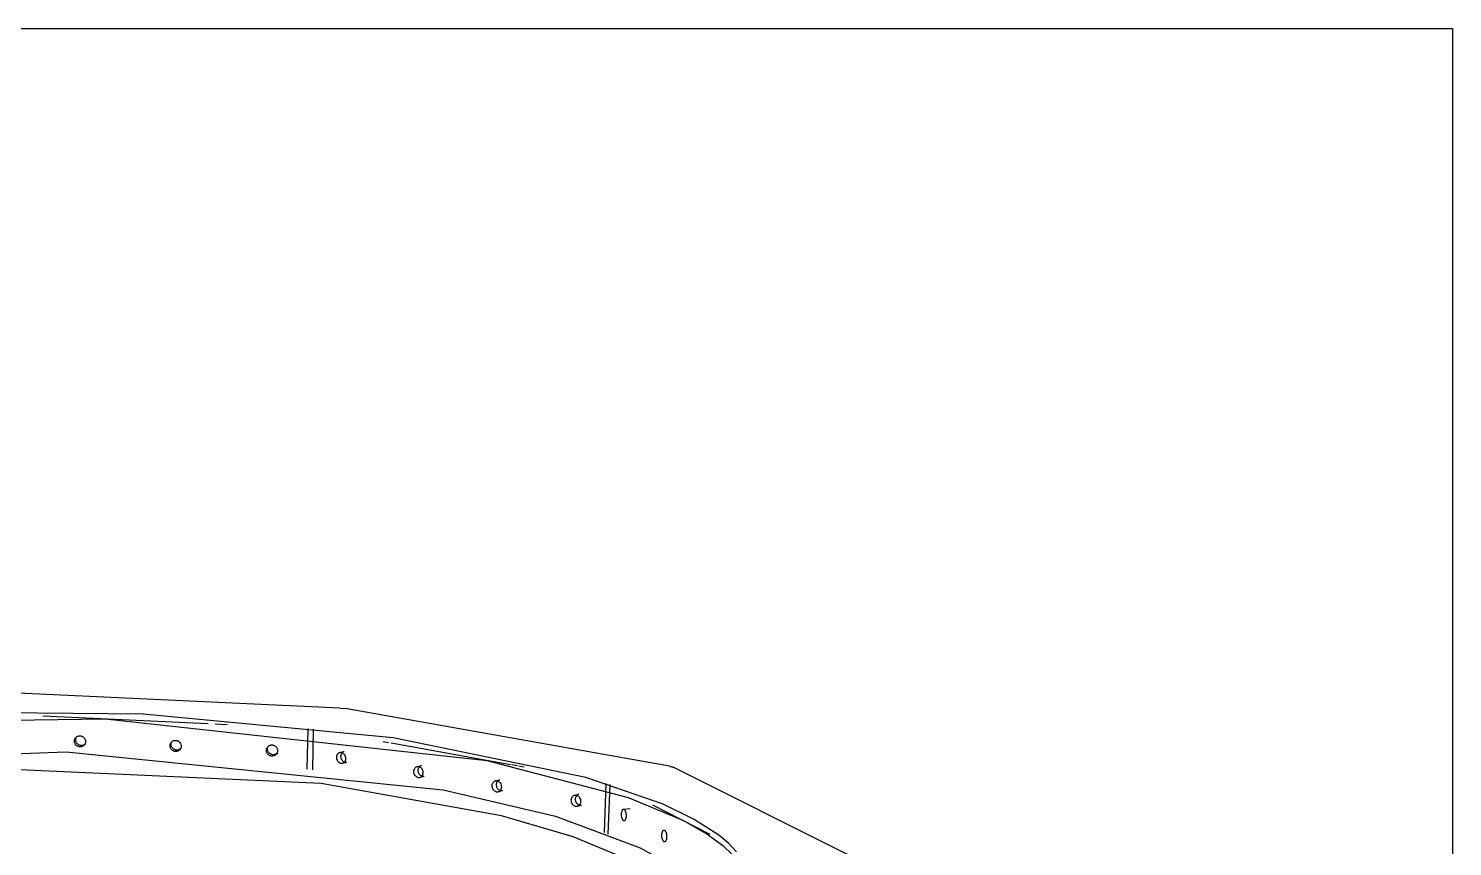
# Model space of a CAD drawing. Header units: millimetres. Extents: x 10366 to 13995, y 24552 to 29685.
# Drawn here: x 13034 to 13995, y 29133 to 29685 of the extents above; entities that cross this region are included whole.
import ezdxf

# ---------------------------------------------------------------- set-up
doc = ezdxf.new("R2010")
doc.units = ezdxf.units.MM
doc.header["$LTSCALE"] = 3
doc.layers.add('Default', color=7, linetype='Continuous')

msp = doc.modelspace()

# ---------------------------------------------------------------- linework, layer by layer
msp.add_lwpolyline([(10366.2, 24552.48), (10366.2, 29684.64), (13995, 29684.64), (13995, 24552.48)], close=True)
at = {"layer": 'Default'}
for points in [[(13244.41, 29226.18, 0), (12979.01, 29238.56, 0)], [(13520.23, 29102.95, 0), (13520.22, 29105.28, 0), (13519.99, 29107.61, 0), (13519.54, 29109.94, 0), (13518, 29114.58, 0), (13515.61, 29119.2, 0), (13512.37, 29123.79, 0), (13508.31, 29128.34, 0), (13503.45, 29132.83, 0), (13491.42, 29141.6, 0), (13476.51, 29150.03, 0), (13439.23, 29165.63, 0), (13343.78, 29190.7, 0), (13086.12, 29218.75, 0), (12846.3, 29215.41, 0), (12654.96, 29189.94, 0)], [(13512.11, 29129.18, 0), (13506.78, 29134.82, 0), (13500.21, 29140.38, 0), (13483.57, 29151.13, 0), (13462.67, 29161.29, 0), (13410.51, 29179.44, 0), (13280.41, 29206.08, 0), (13111.85, 29222.06, 0), (12921.95, 29223.79, 0)], [(13155.76, 29215.51, 0), (13044.18, 29220.78, 0)], [(13244.41, 29226.18, 0), (13248.01, 29225.81, 0)], [(13466.83, 29186.96, 0), (13248.01, 29225.81, 0)], [(13168.58, 29214.91, 0), (13160.32, 29215.3, 0)], [(13222.55, 29185.02, 0), (13223.21, 29212.33, 0)], [(13226.19, 29184.59, 0), (13226.85, 29211.94, 0)], [(13072.88, 29202.12, 0), (13072.62, 29201.86, 0), (13072.34, 29201.63, 0), (13072.04, 29201.43, 0), (13071.71, 29201.26, 0), (13071.37, 29201.13, 0), (13071.02, 29201.03, 0), (13070.65, 29200.96, 0), (13070.29, 29200.93, 0), (13069.93, 29200.94, 0), (13069.59, 29200.98, 0), (13069.27, 29201.04, 0), (13068.65, 29201.26, 0), (13068.06, 29201.58, 0), (13067.54, 29202, 0), (13067.09, 29202.51, 0), (13066.9, 29202.8, 0), (13066.73, 29203.1, 0), (13066.59, 29203.41, 0), (13066.48, 29203.74, 0), (13066.4, 29204.08, 0), (13066.35, 29204.42, 0), (13066.34, 29204.77, 0), (13066.35, 29205.12, 0), (13066.4, 29205.46, 0), (13066.48, 29205.8, 0), (13066.59, 29206.13, 0), (13066.73, 29206.45, 0), (13066.91, 29206.75, 0)], [(13072.85, 29202.09, 0), (13072.01, 29201.17, 0)], [(13137.42, 29199.12, 0), (13137.15, 29198.84, 0), (13136.87, 29198.59, 0), (13136.55, 29198.38, 0), (13136.2, 29198.19, 0), (13135.84, 29198.04, 0), (13135.47, 29197.93, 0), (13135.08, 29197.87, 0), (13134.7, 29197.84, 0), (13134.33, 29197.85, 0), (13133.97, 29197.9, 0), (13133.63, 29197.97, 0), (13133.3, 29198.08, 0), (13132.98, 29198.22, 0), (13132.67, 29198.38, 0), (13132.38, 29198.57, 0), (13132.1, 29198.8, 0), (13131.84, 29199.04, 0), (13131.6, 29199.31, 0), (13131.39, 29199.61, 0), (13131.21, 29199.92, 0), (13131.06, 29200.25, 0), (13130.93, 29200.59, 0), (13130.85, 29200.95, 0), (13130.79, 29201.31, 0), (13130.77, 29201.67, 0), (13130.79, 29202.04, 0), (13130.84, 29202.4, 0), (13130.93, 29202.76, 0), (13131.05, 29203.1, 0), (13131.21, 29203.44, 0), (13131.41, 29203.75, 0), (13131.63, 29204.05, 0)], [(13202.46, 29196.11, 0), (13202.23, 29195.84, 0), (13201.96, 29195.59, 0), (13201.66, 29195.36, 0), (13201.34, 29195.17, 0), (13201.01, 29195.01, 0), (13200.66, 29194.88, 0), (13200.29, 29194.79, 0), (13199.92, 29194.74, 0), (13199.55, 29194.72, 0), (13199.2, 29194.74, 0), (13198.86, 29194.79, 0), (13198.54, 29194.87, 0), (13197.92, 29195.1, 0), (13197.34, 29195.44, 0), (13196.82, 29195.88, 0), (13196.59, 29196.13, 0), (13196.38, 29196.41, 0), (13196.2, 29196.7, 0), (13196.04, 29197.01, 0), (13195.91, 29197.33, 0), (13195.82, 29197.67, 0), (13195.75, 29198.01, 0), (13195.71, 29198.36, 0), (13195.71, 29198.71, 0), (13195.74, 29199.06, 0), (13195.8, 29199.4, 0), (13195.9, 29199.74, 0), (13196.02, 29200.07, 0), (13196.18, 29200.38, 0)], [(13277.38, 29202.84, 0), (13273.68, 29203.51, 0)], [(13359.66, 29188.01, 0), (13279.16, 29202.52, 0)], [(12673.4, 29168.01, 0), (12788.44, 29186.58, 0), (13059.96, 29196.68, 0), (13314.29, 29171.12, 0), (13389.91, 29153.22, 0), (13447.05, 29131.96, 0), (13467.94, 29120.25, 0), (13476.42, 29114.09, 0), (13483.47, 29107.73, 0), (13488.95, 29101.27, 0), (13491.12, 29097.97, 0), (13492.89, 29094.64, 0), (13494.2, 29091.4, 0), (13495.12, 29088.05, 0), (13495.63, 29084.7, 0), (13495.71, 29081.33, 0)], [(13137.4, 29199.1, 0), (13136.6, 29198.17, 0)], [(13202.44, 29196.08, 0), (13201.7, 29195.16, 0)], [(13244.51, 29196.29, 0), (13247.4, 29196.99, 0)], [(13245.27, 29193.79, 0), (13245.32, 29194.32, 0), (13245.43, 29194.85, 0), (13245.61, 29195.36, 0), (13245.86, 29195.84, 0), (13246.18, 29196.25, 0), (13246.36, 29196.43, 0), (13246.55, 29196.59, 0), (13246.75, 29196.72, 0), (13246.96, 29196.83, 0), (13247.18, 29196.92, 0), (13247.4, 29196.99, 0)], [(13249.14, 29189.51, 0), (13248.8, 29189.46, 0), (13248.46, 29189.45, 0), (13248.13, 29189.49, 0), (13247.8, 29189.58, 0), (13247.47, 29189.72, 0), (13247.13, 29189.92, 0), (13246.8, 29190.16, 0), (13246.49, 29190.46, 0), (13246.2, 29190.81, 0), (13245.94, 29191.2, 0), (13245.73, 29191.61, 0), (13245.55, 29192.05, 0), (13245.42, 29192.5, 0), (13245.33, 29192.94, 0), (13245.28, 29193.38, 0), (13245.27, 29193.79, 0)], [(13460.39, 29055.58, 0), (13465.4, 29059.72, 0), (13469.56, 29063.88, 0), (13472.88, 29068.03, 0), (13475.37, 29072.2, 0), (13477.04, 29076.29, 0), (13477.57, 29078.31, 0), (13477.92, 29080.41, 0), (13478.07, 29082.51, 0), (13478.02, 29084.59, 0), (13477.77, 29086.7, 0), (13477.28, 29088.88, 0), (13475.65, 29093.32, 0), (13473.11, 29097.74, 0), (13469.73, 29102.11, 0), (13465.51, 29106.44, 0), (13454.55, 29114.98, 0), (13440.26, 29123.36, 0), (13401.93, 29139.42, 0), (13353.56, 29153.52, 0), (13231.94, 29175.37, 0), (12939.18, 29188.61, 0), (12798.85, 29179.26, 0), (12679.89, 29160.29, 0)], [(13249.14, 29189.51, 0), (13246.26, 29188.81, 0)], [(13296.64, 29186.79, 0), (13299.51, 29187.5, 0)], [(13297.36, 29184.29, 0), (13297.41, 29184.82, 0), (13297.52, 29185.35, 0), (13297.7, 29185.86, 0), (13297.96, 29186.34, 0), (13298.28, 29186.75, 0), (13298.46, 29186.93, 0), (13298.66, 29187.09, 0), (13298.86, 29187.23, 0), (13299.07, 29187.34, 0), (13299.29, 29187.43, 0), (13299.51, 29187.5, 0)], [(13301.3, 29179.98, 0), (13300.95, 29179.92, 0), (13300.61, 29179.91, 0), (13300.27, 29179.95, 0), (13299.94, 29180.04, 0), (13299.59, 29180.18, 0), (13299.25, 29180.38, 0), (13298.92, 29180.63, 0), (13298.6, 29180.93, 0), (13298.3, 29181.28, 0), (13298.04, 29181.67, 0), (13297.82, 29182.09, 0), (13297.64, 29182.53, 0), (13297.51, 29182.98, 0), (13297.42, 29183.43, 0), (13297.37, 29183.87, 0), (13297.36, 29184.29, 0)], [(13364.24, 29187.19, 0), (13360.54, 29187.86, 0)], [(13368.83, 29186.36, 0), (13365.13, 29187.03, 0)], [(13466.83, 29186.96, 0), (13468.31, 29186.63, 0), (13468.9, 29186.44, 0), (13469.37, 29186.24, 0)], [(13586.89, 29127.31, 0), (13469.37, 29186.24, 0)], [(13301.3, 29179.98, 0), (13298.43, 29179.27, 0)], [(13349.45, 29177.17, 0), (13352.32, 29177.89, 0)], [(13350.14, 29174.66, 0), (13350.19, 29175.19, 0), (13350.3, 29175.72, 0), (13350.49, 29176.24, 0), (13350.75, 29176.72, 0), (13351.07, 29177.13, 0), (13351.25, 29177.32, 0), (13351.45, 29177.48, 0), (13351.66, 29177.61, 0), (13351.87, 29177.73, 0), (13352.09, 29177.82, 0), (13352.32, 29177.89, 0)], [(13354.15, 29170.32, 0), (13353.8, 29170.25, 0), (13353.44, 29170.25, 0), (13353.1, 29170.29, 0), (13352.76, 29170.37, 0), (13352.41, 29170.51, 0), (13352.06, 29170.71, 0), (13351.72, 29170.96, 0), (13351.4, 29171.26, 0), (13351.1, 29171.62, 0), (13350.83, 29172.01, 0), (13350.6, 29172.44, 0), (13350.42, 29172.88, 0), (13350.29, 29173.34, 0), (13350.2, 29173.79, 0), (13350.15, 29174.24, 0), (13350.14, 29174.66, 0)], [(13423.04, 29142.18, 0), (13424.22, 29175.34, 0)], [(13425.56, 29141.21, 0), (13426.75, 29174.54, 0)], [(13354.15, 29170.32, 0), (13351.29, 29169.59, 0)], [(13402.82, 29167.44, 0), (13405.68, 29168.17, 0)], [(13403.48, 29164.94, 0), (13403.53, 29165.46, 0), (13403.64, 29166, 0), (13403.83, 29166.51, 0), (13404.09, 29166.99, 0), (13404.42, 29167.41, 0), (13404.6, 29167.59, 0), (13404.8, 29167.76, 0), (13405.01, 29167.89, 0), (13405.23, 29168.01, 0), (13405.45, 29168.1, 0), (13405.68, 29168.17, 0)], [(13407.56, 29160.55, 0), (13407.2, 29160.49, 0), (13406.84, 29160.48, 0), (13406.49, 29160.52, 0), (13406.14, 29160.6, 0), (13405.78, 29160.74, 0), (13405.43, 29160.94, 0), (13405.08, 29161.19, 0), (13404.75, 29161.5, 0), (13404.45, 29161.85, 0), (13404.17, 29162.25, 0), (13403.94, 29162.68, 0), (13403.76, 29163.13, 0), (13403.62, 29163.59, 0), (13403.53, 29164.06, 0), (13403.48, 29164.5, 0), (13403.48, 29164.94, 0)], [(13407.56, 29160.55, 0), (13404.71, 29159.82, 0)], [(13435.83, 29158.07, 0), (13440.22, 29158.36, 0)], [(13494.23, 29140.92, 0), (13455.68, 29160.76, 0)]]:
    msp.add_polyline3d(points, dxfattribs=at)
for points in [[(13072.96, 29203.57, 0), (13072.93, 29203.2, 0), (13072.87, 29202.84, 0), (13072.77, 29202.48, 0), (13072.64, 29202.13, 0), (13072.47, 29201.8, 0), (13072.27, 29201.49, 0), (13072.04, 29201.2, 0), (13071.76, 29200.93, 0), (13071.47, 29200.69, 0), (13071.14, 29200.48, 0), (13070.8, 29200.31, 0), (13070.43, 29200.18, 0), (13070.06, 29200.08, 0), (13069.67, 29200.03, 0), (13069.29, 29200.01, 0), (13068.93, 29200.04, 0), (13068.58, 29200.09, 0), (13068.24, 29200.18, 0), (13067.91, 29200.29, 0), (13067.6, 29200.44, 0), (13067.3, 29200.61, 0), (13067.01, 29200.82, 0), (13066.74, 29201.04, 0), (13066.49, 29201.3, 0), (13066.26, 29201.58, 0), (13066.06, 29201.87, 0), (13065.88, 29202.19, 0), (13065.74, 29202.52, 0), (13065.63, 29202.87, 0), (13065.55, 29203.22, 0), (13065.5, 29203.59, 0), (13065.49, 29203.95, 0), (13065.52, 29204.32, 0), (13065.58, 29204.68, 0), (13065.68, 29205.03, 0), (13065.81, 29205.37, 0), (13065.98, 29205.7, 0), (13066.18, 29206.01, 0), (13066.41, 29206.3, 0), (13066.68, 29206.56, 0), (13066.97, 29206.8, 0), (13067.28, 29207, 0), (13067.62, 29207.17, 0), (13067.98, 29207.31, 0), (13068.36, 29207.41, 0), (13068.74, 29207.47, 0), (13069.12, 29207.48, 0), (13069.49, 29207.46, 0), (13069.84, 29207.41, 0), (13070.18, 29207.33, 0), (13070.51, 29207.21, 0), (13070.82, 29207.07, 0), (13071.13, 29206.9, 0), (13071.42, 29206.7, 0), (13071.69, 29206.47, 0), (13071.94, 29206.22, 0), (13072.17, 29205.94, 0), (13072.38, 29205.64, 0), (13072.55, 29205.33, 0), (13072.7, 29205, 0), (13072.82, 29204.65, 0), (13072.9, 29204.3, 0), (13072.94, 29203.93, 0)], [(13137.48, 29200.48, 0), (13137.45, 29200.11, 0), (13137.39, 29199.75, 0), (13137.29, 29199.39, 0), (13137.16, 29199.04, 0), (13136.98, 29198.71, 0), (13136.78, 29198.4, 0), (13136.54, 29198.11, 0), (13136.27, 29197.84, 0), (13135.97, 29197.6, 0), (13135.64, 29197.39, 0), (13135.29, 29197.21, 0), (13134.93, 29197.08, 0), (13134.55, 29196.99, 0), (13134.16, 29196.93, 0), (13133.78, 29196.92, 0), (13133.41, 29196.94, 0), (13133.06, 29197, 0), (13132.72, 29197.08, 0), (13132.4, 29197.2, 0), (13132.08, 29197.34, 0), (13131.78, 29197.52, 0), (13131.49, 29197.72, 0), (13131.22, 29197.95, 0), (13130.96, 29198.2, 0), (13130.74, 29198.48, 0), (13130.53, 29198.78, 0), (13130.36, 29199.1, 0), (13130.22, 29199.43, 0), (13130.1, 29199.78, 0), (13130.03, 29200.14, 0), (13129.98, 29200.5, 0), (13129.97, 29200.87, 0), (13130, 29201.23, 0), (13130.06, 29201.59, 0), (13130.16, 29201.95, 0), (13130.3, 29202.29, 0), (13130.47, 29202.62, 0), (13130.67, 29202.93, 0), (13130.91, 29203.22, 0), (13131.18, 29203.48, 0), (13131.47, 29203.72, 0), (13131.79, 29203.92, 0), (13132.13, 29204.09, 0), (13132.49, 29204.23, 0), (13132.87, 29204.33, 0), (13133.26, 29204.39, 0), (13133.64, 29204.4, 0), (13134.01, 29204.38, 0), (13134.36, 29204.33, 0), (13134.7, 29204.25, 0), (13135.03, 29204.13, 0), (13135.35, 29203.99, 0), (13135.65, 29203.82, 0), (13135.94, 29203.62, 0), (13136.22, 29203.39, 0), (13136.47, 29203.13, 0), (13136.7, 29202.86, 0), (13136.9, 29202.56, 0), (13137.08, 29202.24, 0), (13137.23, 29201.91, 0), (13137.34, 29201.56, 0), (13137.42, 29201.21, 0), (13137.47, 29200.85, 0)], [(13202.5, 29197.37, 0), (13202.47, 29197, 0), (13202.41, 29196.64, 0), (13202.31, 29196.28, 0), (13202.17, 29195.93, 0), (13202, 29195.59, 0), (13201.79, 29195.28, 0), (13201.55, 29194.99, 0), (13201.28, 29194.72, 0), (13200.97, 29194.48, 0), (13200.64, 29194.27, 0), (13200.29, 29194.1, 0), (13199.92, 29193.96, 0), (13199.54, 29193.87, 0), (13199.16, 29193.81, 0), (13198.77, 29193.8, 0), (13198.4, 29193.82, 0), (13198.05, 29193.88, 0), (13197.71, 29193.96, 0), (13197.38, 29194.08, 0), (13197.06, 29194.23, 0), (13196.76, 29194.4, 0), (13196.47, 29194.6, 0), (13196.19, 29194.83, 0), (13195.94, 29195.09, 0), (13195.71, 29195.37, 0), (13195.51, 29195.67, 0), (13195.34, 29195.99, 0), (13195.2, 29196.32, 0), (13195.08, 29196.67, 0), (13195.01, 29197.02, 0), (13194.96, 29197.39, 0), (13194.96, 29197.76, 0), (13194.99, 29198.12, 0), (13195.05, 29198.48, 0), (13195.15, 29198.84, 0), (13195.29, 29199.18, 0), (13195.46, 29199.51, 0), (13195.67, 29199.82, 0), (13195.91, 29200.11, 0), (13196.17, 29200.38, 0), (13196.47, 29200.61, 0), (13196.79, 29200.82, 0), (13197.13, 29200.99, 0), (13197.5, 29201.13, 0), (13197.88, 29201.23, 0), (13198.27, 29201.28, 0), (13198.65, 29201.3, 0), (13199.02, 29201.28, 0), (13199.38, 29201.23, 0), (13199.72, 29201.14, 0), (13200.05, 29201.03, 0), (13200.37, 29200.89, 0), (13200.67, 29200.71, 0), (13200.97, 29200.51, 0), (13201.24, 29200.28, 0), (13201.49, 29200.03, 0), (13201.72, 29199.75, 0), (13201.93, 29199.45, 0), (13202.1, 29199.14, 0), (13202.25, 29198.8, 0), (13202.36, 29198.45, 0), (13202.44, 29198.1, 0), (13202.49, 29197.73, 0)], [(13242.39, 29193.1, 0), (13242.46, 29193.77, 0), (13242.64, 29194.44, 0), (13242.77, 29194.76, 0), (13242.93, 29195.07, 0), (13243.12, 29195.35, 0), (13243.34, 29195.6, 0), (13243.57, 29195.82, 0), (13243.83, 29196, 0), (13244.1, 29196.14, 0), (13244.37, 29196.25, 0), (13244.65, 29196.32, 0), (13244.93, 29196.35, 0), (13245.21, 29196.35, 0), (13245.48, 29196.31, 0), (13245.75, 29196.25, 0), (13246.02, 29196.15, 0), (13246.3, 29196.02, 0), (13246.58, 29195.85, 0), (13246.85, 29195.64, 0), (13247.1, 29195.4, 0), (13247.35, 29195.13, 0), (13247.57, 29194.82, 0), (13247.95, 29194.15, 0), (13248.21, 29193.43, 0), (13248.35, 29192.7, 0), (13248.38, 29192, 0), (13248.31, 29191.33, 0), (13248.14, 29190.65, 0), (13248, 29190.33, 0), (13247.84, 29190.03, 0), (13247.65, 29189.75, 0), (13247.44, 29189.5, 0), (13247.2, 29189.28, 0), (13246.95, 29189.1, 0), (13246.68, 29188.96, 0), (13246.4, 29188.85, 0), (13246.12, 29188.78, 0), (13245.84, 29188.75, 0), (13245.56, 29188.75, 0), (13245.29, 29188.79, 0), (13245.02, 29188.85, 0), (13244.75, 29188.95, 0), (13244.47, 29189.08, 0), (13244.2, 29189.25, 0), (13243.93, 29189.46, 0), (13243.67, 29189.7, 0), (13243.43, 29189.97, 0), (13243.2, 29190.28, 0), (13242.83, 29190.95, 0), (13242.57, 29191.67, 0), (13242.43, 29192.4, 0)], [(13294.49, 29183.58, 0), (13294.56, 29184.26, 0), (13294.74, 29184.94, 0), (13294.88, 29185.26, 0), (13295.04, 29185.57, 0), (13295.24, 29185.85, 0), (13295.46, 29186.1, 0), (13295.7, 29186.32, 0), (13295.96, 29186.5, 0), (13296.23, 29186.65, 0), (13296.51, 29186.76, 0), (13296.8, 29186.83, 0), (13297.08, 29186.86, 0), (13297.36, 29186.85, 0), (13297.64, 29186.82, 0), (13297.91, 29186.75, 0), (13298.19, 29186.66, 0), (13298.47, 29186.52, 0), (13298.75, 29186.35, 0), (13299.02, 29186.14, 0), (13299.29, 29185.9, 0), (13299.53, 29185.62, 0), (13299.76, 29185.32, 0), (13300.14, 29184.64, 0), (13300.4, 29183.91, 0), (13300.54, 29183.17, 0), (13300.57, 29182.47, 0), (13300.5, 29181.79, 0), (13300.32, 29181.11, 0), (13300.18, 29180.79, 0), (13300.02, 29180.49, 0), (13299.83, 29180.21, 0), (13299.61, 29179.95, 0), (13299.36, 29179.73, 0), (13299.11, 29179.55, 0), (13298.83, 29179.4, 0), (13298.55, 29179.3, 0), (13298.26, 29179.23, 0), (13297.98, 29179.2, 0), (13297.7, 29179.2, 0), (13297.42, 29179.24, 0), (13297.15, 29179.3, 0), (13296.87, 29179.4, 0), (13296.59, 29179.54, 0), (13296.31, 29179.71, 0), (13296.04, 29179.92, 0), (13295.78, 29180.16, 0), (13295.53, 29180.44, 0), (13295.31, 29180.74, 0), (13294.93, 29181.42, 0), (13294.66, 29182.15, 0), (13294.52, 29182.88, 0)], [(13347.28, 29173.94, 0), (13347.35, 29174.63, 0), (13347.54, 29175.31, 0), (13347.68, 29175.63, 0), (13347.85, 29175.94, 0), (13348.04, 29176.22, 0), (13348.27, 29176.48, 0), (13348.51, 29176.7, 0), (13348.77, 29176.88, 0), (13349.05, 29177.03, 0), (13349.34, 29177.14, 0), (13349.63, 29177.21, 0), (13349.92, 29177.24, 0), (13350.21, 29177.23, 0), (13350.49, 29177.2, 0), (13350.76, 29177.13, 0), (13351.05, 29177.03, 0), (13351.33, 29176.9, 0), (13351.61, 29176.72, 0), (13351.89, 29176.51, 0), (13352.16, 29176.27, 0), (13352.41, 29175.99, 0), (13352.64, 29175.68, 0), (13353.02, 29175, 0), (13353.28, 29174.26, 0), (13353.43, 29173.52, 0), (13353.46, 29172.82, 0), (13353.38, 29172.13, 0), (13353.2, 29171.45, 0), (13353.06, 29171.12, 0), (13352.89, 29170.82, 0), (13352.69, 29170.53, 0), (13352.47, 29170.28, 0), (13352.22, 29170.06, 0), (13351.96, 29169.87, 0), (13351.68, 29169.73, 0), (13351.39, 29169.62, 0), (13351.1, 29169.55, 0), (13350.81, 29169.52, 0), (13350.52, 29169.53, 0), (13350.25, 29169.56, 0), (13349.97, 29169.63, 0), (13349.69, 29169.73, 0), (13349.4, 29169.86, 0), (13349.12, 29170.04, 0), (13348.84, 29170.25, 0), (13348.58, 29170.49, 0), (13348.33, 29170.77, 0), (13348.1, 29171.08, 0), (13347.72, 29171.76, 0), (13347.45, 29172.5, 0), (13347.31, 29173.24, 0)], [(13400.62, 29164.2, 0), (13400.7, 29164.89, 0), (13400.78, 29165.24, 0), (13400.89, 29165.58, 0), (13401.03, 29165.91, 0), (13401.2, 29166.21, 0), (13401.41, 29166.5, 0), (13401.63, 29166.75, 0), (13401.88, 29166.98, 0), (13402.15, 29167.16, 0), (13402.43, 29167.31, 0), (13402.73, 29167.42, 0), (13403.02, 29167.49, 0), (13403.32, 29167.52, 0), (13403.61, 29167.51, 0), (13403.89, 29167.48, 0), (13404.17, 29167.41, 0), (13404.46, 29167.31, 0), (13404.75, 29167.17, 0), (13405.04, 29167, 0), (13405.32, 29166.79, 0), (13405.59, 29166.54, 0), (13405.84, 29166.26, 0), (13406.07, 29165.95, 0), (13406.46, 29165.26, 0), (13406.73, 29164.51, 0), (13406.87, 29163.77, 0), (13406.9, 29163.06, 0), (13406.82, 29162.37, 0), (13406.74, 29162.02, 0), (13406.63, 29161.68, 0), (13406.49, 29161.35, 0), (13406.32, 29161.04, 0), (13406.11, 29160.76, 0), (13405.89, 29160.5, 0), (13405.64, 29160.28, 0), (13405.37, 29160.1, 0), (13405.08, 29159.95, 0), (13404.79, 29159.84, 0), (13404.5, 29159.77, 0), (13404.2, 29159.74, 0), (13403.91, 29159.75, 0), (13403.63, 29159.78, 0), (13403.35, 29159.85, 0), (13403.06, 29159.95, 0), (13402.77, 29160.09, 0), (13402.48, 29160.27, 0), (13402.2, 29160.48, 0), (13401.93, 29160.72, 0), (13401.68, 29161.01, 0), (13401.45, 29161.32, 0), (13401.06, 29162.01, 0), (13400.79, 29162.75, 0), (13400.65, 29163.49, 0)], [(13434.5, 29154.92, 0), (13434.66, 29156.29, 0), (13434.83, 29156.91, 0), (13435.05, 29157.42, 0), (13435.18, 29157.63, 0), (13435.32, 29157.8, 0), (13435.39, 29157.86, 0), (13435.46, 29157.92, 0), (13435.54, 29157.97, 0), (13435.61, 29158.01, 0), (13435.69, 29158.04, 0), (13435.76, 29158.06, 0), (13435.83, 29158.07, 0), (13435.91, 29158.07, 0), (13435.98, 29158.06, 0), (13436.05, 29158.04, 0), (13436.13, 29158.02, 0), (13436.2, 29157.98, 0), (13436.34, 29157.89, 0), (13436.48, 29157.77, 0), (13436.62, 29157.61, 0), (13436.76, 29157.41, 0), (13437.03, 29156.91, 0), (13437.26, 29156.27, 0), (13437.44, 29155.55, 0), (13437.62, 29154.01, 0), (13437.57, 29152.6, 0), (13437.46, 29151.92, 0), (13437.29, 29151.31, 0), (13437.06, 29150.79, 0), (13436.93, 29150.59, 0), (13436.79, 29150.42, 0), (13436.72, 29150.35, 0), (13436.65, 29150.29, 0), (13436.57, 29150.24, 0), (13436.5, 29150.21, 0), (13436.43, 29150.18, 0), (13436.35, 29150.16, 0), (13436.28, 29150.15, 0), (13436.2, 29150.15, 0), (13436.13, 29150.16, 0), (13436.06, 29150.18, 0), (13435.99, 29150.2, 0), (13435.92, 29150.23, 0), (13435.78, 29150.32, 0), (13435.63, 29150.45, 0), (13435.49, 29150.61, 0), (13435.35, 29150.81, 0), (13435.09, 29151.31, 0), (13434.85, 29151.95, 0), (13434.67, 29152.67, 0), (13434.55, 29153.44, 0)], [(13461.73, 29140.71, 0), (13461.79, 29141.41, 0), (13461.9, 29142.09, 0), (13462.07, 29142.72, 0), (13462.18, 29142.99, 0), (13462.3, 29143.23, 0), (13462.44, 29143.44, 0), (13462.58, 29143.61, 0), (13462.65, 29143.68, 0), (13462.72, 29143.74, 0), (13462.8, 29143.79, 0), (13462.88, 29143.82, 0), (13462.95, 29143.85, 0), (13463.03, 29143.87, 0), (13463.11, 29143.88, 0), (13463.18, 29143.88, 0), (13463.26, 29143.87, 0), (13463.33, 29143.85, 0), (13463.4, 29143.83, 0), (13463.47, 29143.79, 0), (13463.62, 29143.7, 0), (13463.76, 29143.58, 0), (13463.91, 29143.41, 0), (13464.05, 29143.21, 0), (13464.32, 29142.7, 0), (13464.56, 29142.06, 0), (13464.74, 29141.32, 0), (13464.92, 29139.77, 0), (13464.87, 29138.34, 0), (13464.76, 29137.66, 0), (13464.58, 29137.04, 0), (13464.47, 29136.76, 0), (13464.35, 29136.52, 0), (13464.22, 29136.31, 0), (13464.08, 29136.14, 0), (13464, 29136.07, 0), (13463.93, 29136.02, 0), (13463.85, 29135.97, 0), (13463.78, 29135.93, 0), (13463.7, 29135.9, 0), (13463.62, 29135.88, 0), (13463.55, 29135.87, 0), (13463.47, 29135.87, 0), (13463.4, 29135.88, 0), (13463.32, 29135.9, 0), (13463.25, 29135.93, 0), (13463.18, 29135.96, 0), (13463.04, 29136.05, 0), (13462.89, 29136.18, 0), (13462.75, 29136.34, 0), (13462.6, 29136.54, 0), (13462.33, 29137.06, 0), (13462.09, 29137.7, 0), (13461.91, 29138.43, 0), (13461.79, 29139.21, 0)]]:
    msp.add_polyline3d(points, close=True, dxfattribs=at)

doc.saveas('drawing.dxf')
